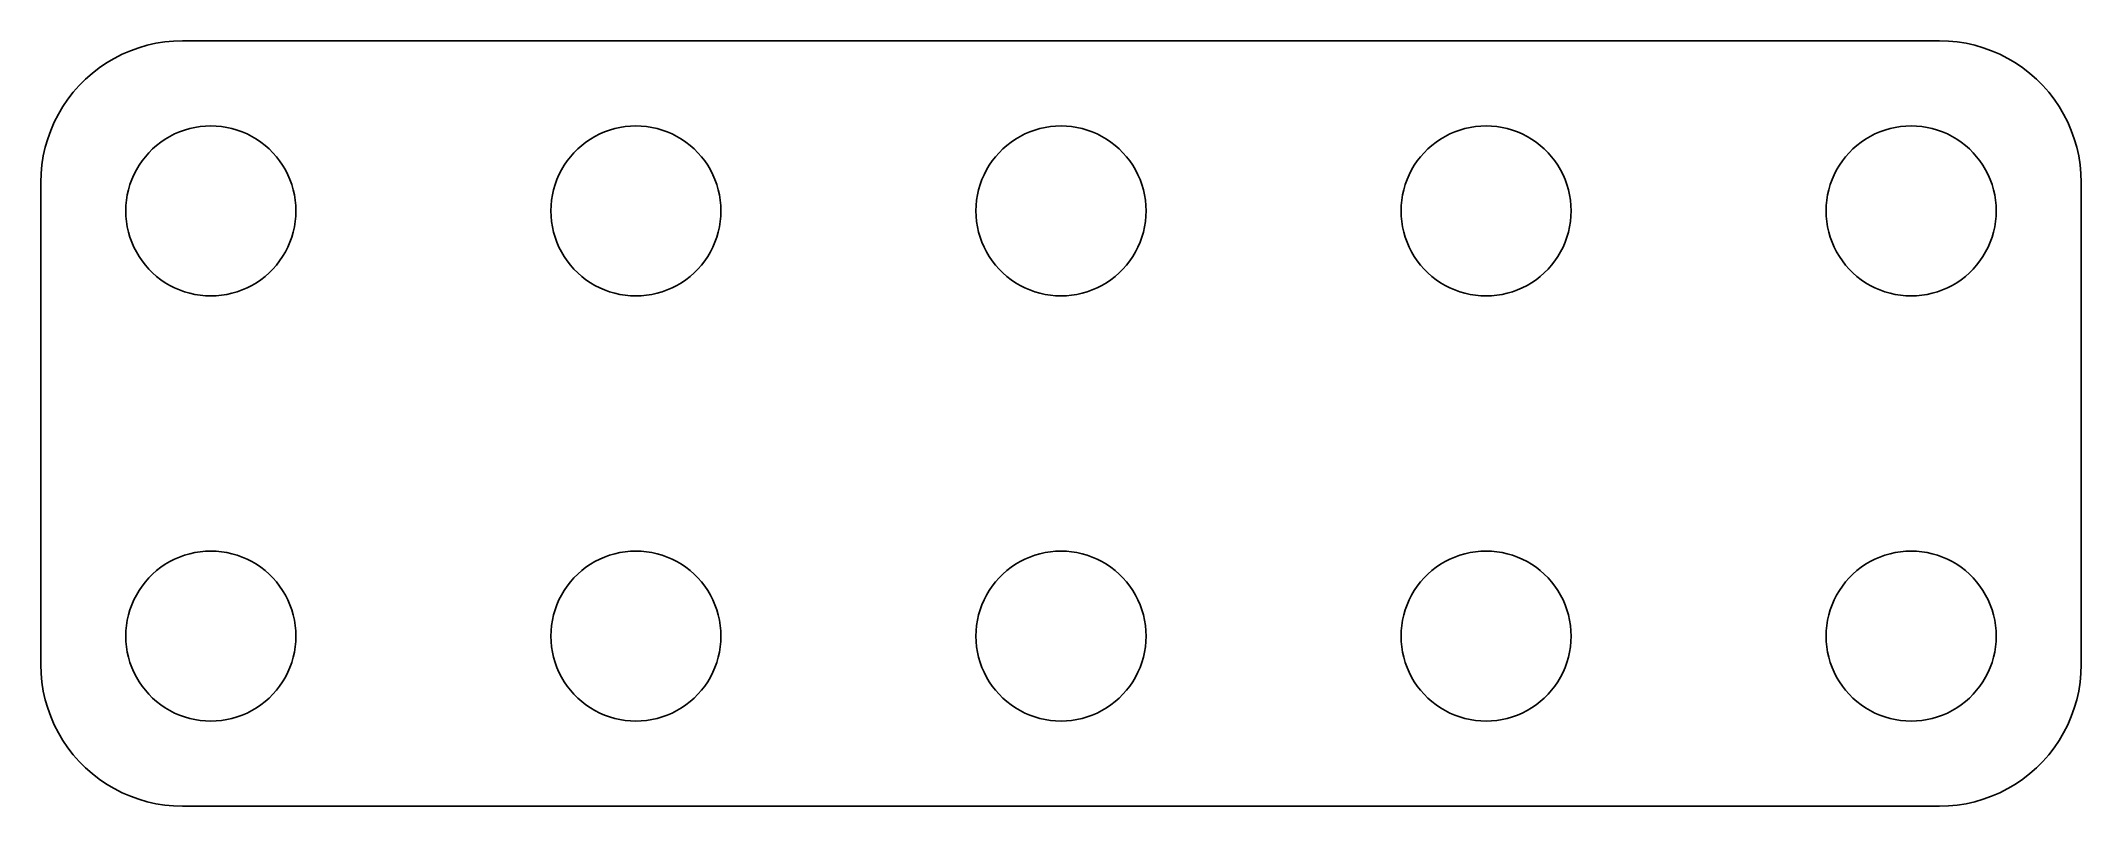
# Model space of a CAD drawing. Header units: metres. Extents: x -36 to 36, y -13.5 to 13.5.
import ezdxf

# ---------------------------------------------------------------- set-up
doc = ezdxf.new("R2010")
doc.units = ezdxf.units.M

msp = doc.modelspace()

# ---------------------------------------------------------------- linework, layer by layer
for p, q in [((-33.1289, 13.0241), (-33.4088, 12.8815)), ((-32.8406, 13.1489), (-33.1289, 13.0241)), ((-32.5451, 13.2553), (-32.8406, 13.1489)), ((-32.2435, 13.3429), (-32.5451, 13.2553)), ((-31.9369, 13.4114), (-32.2435, 13.3429)), ((-31.6267, 13.4606), (-31.9369, 13.4114)), ((-31.3139, 13.4901), (-31.6267, 13.4606)), ((-31, 13.5), (-31.3139, 13.4901)), ((31, 13.5), (-31, 13.5)), ((31.3139, 13.4901), (31, 13.5)), ((31.6267, 13.4606), (31.3139, 13.4901)), ((31.9369, 13.4114), (31.6267, 13.4606)), ((32.2435, 13.3429), (31.9369, 13.4114)), ((32.5451, 13.2553), (32.2435, 13.3429)), ((32.8406, 13.1489), (32.5451, 13.2553)), ((33.1289, 13.0241), (32.8406, 13.1489)), ((33.4088, 12.8815), (33.1289, 13.0241)), ((-34.1871, 12.3526), (-34.4227, 12.1448)), ((-33.9389, 12.5451), (-34.1871, 12.3526)), ((-33.6791, 12.7216), (-33.9389, 12.5451)), ((-33.4088, 12.8815), (-33.6791, 12.7216)), ((33.6791, 12.7216), (33.4088, 12.8815)), ((33.9389, 12.5451), (33.6791, 12.7216)), ((34.1871, 12.3526), (33.9389, 12.5451)), ((34.4227, 12.1448), (34.1871, 12.3526)), ((-34.8526, 11.6871), (-35.0451, 11.4389)), ((-34.6448, 11.9227), (-34.8526, 11.6871)), ((-34.4227, 12.1448), (-34.6448, 11.9227)), ((34.6448, 11.9227), (34.4227, 12.1448)), ((34.8526, 11.6871), (34.6448, 11.9227)), ((35.0451, 11.4389), (34.8526, 11.6871)), ((-35.3815, 10.9088), (-35.5241, 10.6289)), ((-35.2216, 11.1791), (-35.3815, 10.9088)), ((-35.0451, 11.4389), (-35.2216, 11.1791)), ((35.2216, 11.1791), (35.0451, 11.4389)), ((35.3815, 10.9088), (35.2216, 11.1791)), ((35.5241, 10.6289), (35.3815, 10.9088)), ((-35.6489, 10.3406), (-35.7553, 10.0451)), ((-35.5241, 10.6289), (-35.6489, 10.3406)), ((-31.6075, 10.033), (-31.4453, 10.1289)), ((-31.4453, 10.1289), (-31.2773, 10.2145)), ((-31.2773, 10.2145), (-31.1044, 10.2893)), ((-31.1044, 10.2893), (-30.927, 10.3532)), ((-30.927, 10.3532), (-30.7461, 10.4057)), ((-30.7461, 10.4057), (-30.5621, 10.4469)), ((-30.5621, 10.4469), (-30.376, 10.4763)), ((-30.376, 10.4763), (-30.1884, 10.4941)), ((-30.1884, 10.4941), (-30, 10.5)), ((-30, 10.5), (-29.8116, 10.4941)), ((-29.8116, 10.4941), (-29.624, 10.4763)), ((-29.624, 10.4763), (-29.4379, 10.4469)), ((-29.4379, 10.4469), (-29.2539, 10.4057)), ((-29.2539, 10.4057), (-29.0729, 10.3532)), ((-29.0729, 10.3532), (-28.8956, 10.2893)), ((-28.8956, 10.2893), (-28.7227, 10.2145)), ((-28.7227, 10.2145), (-28.5547, 10.1289)), ((-28.5547, 10.1289), (-28.3925, 10.033)), ((-16.6075, 10.033), (-16.4453, 10.1289)), ((-16.4453, 10.1289), (-16.2773, 10.2145)), ((-16.2773, 10.2145), (-16.1044, 10.2893)), ((-16.1044, 10.2893), (-15.927, 10.3532)), ((-15.927, 10.3532), (-15.7461, 10.4057)), ((-15.7461, 10.4057), (-15.5621, 10.4469)), ((-15.5621, 10.4469), (-15.376, 10.4763)), ((-15.376, 10.4763), (-15.1884, 10.4941)), ((-15.1884, 10.4941), (-15, 10.5)), ((-15, 10.5), (-14.8116, 10.4941)), ((-14.8116, 10.4941), (-14.624, 10.4763)), ((-14.624, 10.4763), (-14.4379, 10.4469)), ((-14.4379, 10.4469), (-14.2539, 10.4057)), ((-14.2539, 10.4057), (-14.0729, 10.3532)), ((-14.0729, 10.3532), (-13.8956, 10.2893)), ((-13.8956, 10.2893), (-13.7227, 10.2145)), ((-13.7227, 10.2145), (-13.5547, 10.1289)), ((-13.5547, 10.1289), (-13.3925, 10.033)), ((-1.60747, 10.033), (-1.44525, 10.1289)), ((-1.44525, 10.1289), (-1.27733, 10.2145)), ((-1.27733, 10.2145), (-1.10437, 10.2893)), ((-1.10437, 10.2893), (-0.92705, 10.3532)), ((-0.92705, 10.3532), (-0.74606, 10.4057)), ((-0.74606, 10.4057), (-0.56213, 10.4469)), ((-0.56213, 10.4469), (-0.37599, 10.4763)), ((-0.37599, 10.4763), (-0.18837, 10.4941)), ((-0.18837, 10.4941), (0, 10.5)), ((0, 10.5), (0.18837, 10.4941)), ((0.18837, 10.4941), (0.37599, 10.4763)), ((0.37599, 10.4763), (0.56213, 10.4469)), ((0.56213, 10.4469), (0.74606, 10.4057)), ((0.74606, 10.4057), (0.92705, 10.3532)), ((0.92705, 10.3532), (1.10437, 10.2893)), ((1.10437, 10.2893), (1.27733, 10.2145)), ((1.27733, 10.2145), (1.44525, 10.1289)), ((1.44525, 10.1289), (1.60747, 10.033)), ((13.3925, 10.033), (13.5547, 10.1289)), ((13.5547, 10.1289), (13.7227, 10.2145)), ((13.7227, 10.2145), (13.8956, 10.2893)), ((13.8956, 10.2893), (14.0729, 10.3532)), ((14.0729, 10.3532), (14.2539, 10.4057)), ((14.2539, 10.4057), (14.4379, 10.4469)), ((14.4379, 10.4469), (14.624, 10.4763)), ((14.624, 10.4763), (14.8116, 10.4941)), ((14.8116, 10.4941), (15, 10.5)), ((15, 10.5), (15.1884, 10.4941)), ((15.1884, 10.4941), (15.376, 10.4763)), ((15.376, 10.4763), (15.5621, 10.4469)), ((15.5621, 10.4469), (15.7461, 10.4057)), ((15.7461, 10.4057), (15.927, 10.3532)), ((15.927, 10.3532), (16.1044, 10.2893)), ((16.1044, 10.2893), (16.2773, 10.2145)), ((16.2773, 10.2145), (16.4453, 10.1289)), ((16.4453, 10.1289), (16.6075, 10.033)), ((28.3925, 10.033), (28.5547, 10.1289)), ((28.5547, 10.1289), (28.7227, 10.2145)), ((28.7227, 10.2145), (28.8956, 10.2893)), ((28.8956, 10.2893), (29.0729, 10.3532)), ((29.0729, 10.3532), (29.2539, 10.4057)), ((29.2539, 10.4057), (29.4379, 10.4469)), ((29.4379, 10.4469), (29.624, 10.4763)), ((29.624, 10.4763), (29.8116, 10.4941)), ((29.8116, 10.4941), (30, 10.5)), ((30, 10.5), (30.1884, 10.4941)), ((30.1884, 10.4941), (30.376, 10.4763)), ((30.376, 10.4763), (30.5621, 10.4469)), ((30.5621, 10.4469), (30.7461, 10.4057)), ((30.7461, 10.4057), (30.927, 10.3532)), ((30.927, 10.3532), (31.1044, 10.2893)), ((31.1044, 10.2893), (31.2773, 10.2145)), ((31.2773, 10.2145), (31.4453, 10.1289)), ((31.4453, 10.1289), (31.6075, 10.033)), ((35.6489, 10.3406), (35.5241, 10.6289)), ((35.7553, 10.0451), (35.6489, 10.3406)), ((-35.9114, 9.4369), (-35.9606, 9.12666)), ((-35.8429, 9.74345), (-35.9114, 9.4369)), ((-35.7553, 10.0451), (-35.8429, 9.74345)), ((-32.427, 9.26335), (-32.3115, 9.41226)), ((-32.3115, 9.41226), (-32.1869, 9.55363)), ((-32.1869, 9.55363), (-32.0536, 9.6869)), ((-32.0536, 9.6869), (-31.9123, 9.81154)), ((-31.9123, 9.81154), (-31.7634, 9.92705)), ((-31.7634, 9.92705), (-31.6075, 10.033)), ((-28.3925, 10.033), (-28.2366, 9.92705)), ((-28.2366, 9.92705), (-28.0877, 9.81154)), ((-28.0877, 9.81154), (-27.9464, 9.6869)), ((-27.9464, 9.6869), (-27.8131, 9.55363)), ((-27.8131, 9.55363), (-27.6884, 9.41226)), ((-27.6884, 9.41226), (-27.5729, 9.26335)), ((-17.427, 9.26335), (-17.3115, 9.41226)), ((-17.3115, 9.41226), (-17.1869, 9.55363)), ((-17.1869, 9.55363), (-17.0536, 9.6869)), ((-17.0536, 9.6869), (-16.9123, 9.81154)), ((-16.9123, 9.81154), (-16.7634, 9.92705)), ((-16.7634, 9.92705), (-16.6075, 10.033)), ((-13.3925, 10.033), (-13.2366, 9.92705)), ((-13.2366, 9.92705), (-13.0877, 9.81154)), ((-13.0877, 9.81154), (-12.9464, 9.6869)), ((-12.9464, 9.6869), (-12.8131, 9.55363)), ((-12.8131, 9.55363), (-12.6884, 9.41226)), ((-12.6884, 9.41226), (-12.5729, 9.26335)), ((-2.42705, 9.26335), (-2.31154, 9.41226)), ((-2.31154, 9.41226), (-2.1869, 9.55363)), ((-2.1869, 9.55363), (-2.05363, 9.6869)), ((-2.05363, 9.6869), (-1.91226, 9.81154)), ((-1.91226, 9.81154), (-1.76335, 9.92705)), ((-1.76335, 9.92705), (-1.60747, 10.033)), ((1.60747, 10.033), (1.76335, 9.92705)), ((1.76335, 9.92705), (1.91226, 9.81154)), ((1.91226, 9.81154), (2.05363, 9.6869)), ((2.05363, 9.6869), (2.1869, 9.55363)), ((2.1869, 9.55363), (2.31154, 9.41226)), ((2.31154, 9.41226), (2.42705, 9.26335)), ((12.5729, 9.26335), (12.6884, 9.41226)), ((12.6884, 9.41226), (12.8131, 9.55363)), ((12.8131, 9.55363), (12.9464, 9.6869)), ((12.9464, 9.6869), (13.0877, 9.81154)), ((13.0877, 9.81154), (13.2366, 9.92705)), ((13.2366, 9.92705), (13.3925, 10.033)), ((16.6075, 10.033), (16.7634, 9.92705)), ((16.7634, 9.92705), (16.9123, 9.81154)), ((16.9123, 9.81154), (17.0536, 9.6869)), ((17.0536, 9.6869), (17.1869, 9.55363)), ((17.1869, 9.55363), (17.3115, 9.41226)), ((17.3115, 9.41226), (17.427, 9.26335)), ((27.5729, 9.26335), (27.6884, 9.41226)), ((27.6884, 9.41226), (27.8131, 9.55363)), ((27.8131, 9.55363), (27.9464, 9.6869)), ((27.9464, 9.6869), (28.0877, 9.81154)), ((28.0877, 9.81154), (28.2366, 9.92705)), ((28.2366, 9.92705), (28.3925, 10.033)), ((31.6075, 10.033), (31.7634, 9.92705)), ((31.7634, 9.92705), (31.9123, 9.81154)), ((31.9123, 9.81154), (32.0536, 9.6869)), ((32.0536, 9.6869), (32.1869, 9.55363)), ((32.1869, 9.55363), (32.3115, 9.41226)), ((32.3115, 9.41226), (32.427, 9.26335)), ((35.8429, 9.74345), (35.7553, 10.0451)), ((35.9114, 9.4369), (35.8429, 9.74345)), ((35.9606, 9.12666), (35.9114, 9.4369)), ((-35.9901, 8.81395), (-36, 8.5)), ((-35.9606, 9.12666), (-35.9901, 8.81395)), ((-32.7893, 8.60437), (-32.7145, 8.77733)), ((-32.7145, 8.77733), (-32.6289, 8.94525)), ((-32.6289, 8.94525), (-32.533, 9.10747)), ((-32.533, 9.10747), (-32.427, 9.26335)), ((-27.5729, 9.26335), (-27.467, 9.10747)), ((-27.467, 9.10747), (-27.3711, 8.94525)), ((-27.3711, 8.94525), (-27.2855, 8.77733)), ((-27.2855, 8.77733), (-27.2107, 8.60437)), ((-17.7893, 8.60437), (-17.7145, 8.77733)), ((-17.7145, 8.77733), (-17.6289, 8.94525)), ((-17.6289, 8.94525), (-17.533, 9.10747)), ((-17.533, 9.10747), (-17.427, 9.26335)), ((-12.5729, 9.26335), (-12.467, 9.10747)), ((-12.467, 9.10747), (-12.3711, 8.94525)), ((-12.3711, 8.94525), (-12.2855, 8.77733)), ((-12.2855, 8.77733), (-12.2107, 8.60437)), ((-2.78932, 8.60437), (-2.71448, 8.77733)), ((-2.71448, 8.77733), (-2.62891, 8.94525)), ((-2.62891, 8.94525), (-2.53297, 9.10747)), ((-2.53297, 9.10747), (-2.42705, 9.26335)), ((2.42705, 9.26335), (2.53297, 9.10747)), ((2.53297, 9.10747), (2.62891, 8.94525)), ((2.62891, 8.94525), (2.71448, 8.77733)), ((2.71448, 8.77733), (2.78932, 8.60437)), ((12.2107, 8.60437), (12.2855, 8.77733)), ((12.2855, 8.77733), (12.3711, 8.94525)), ((12.3711, 8.94525), (12.467, 9.10747)), ((12.467, 9.10747), (12.5729, 9.26335)), ((17.427, 9.26335), (17.533, 9.10747)), ((17.533, 9.10747), (17.6289, 8.94525)), ((17.6289, 8.94525), (17.7145, 8.77733)), ((17.7145, 8.77733), (17.7893, 8.60437)), ((27.2107, 8.60437), (27.2855, 8.77733)), ((27.2855, 8.77733), (27.3711, 8.94525)), ((27.3711, 8.94525), (27.467, 9.10747)), ((27.467, 9.10747), (27.5729, 9.26335)), ((32.427, 9.26335), (32.533, 9.10747)), ((32.533, 9.10747), (32.6289, 8.94525)), ((32.6289, 8.94525), (32.7145, 8.77733)), ((32.7145, 8.77733), (32.7893, 8.60437)), ((35.9901, 8.81395), (35.9606, 9.12666)), ((36, 8.5), (35.9901, 8.81395)), ((-36, 8.5), (-36, -8.5)), ((-32.9763, 7.87599), (-32.9469, 8.06213)), ((-32.9469, 8.06213), (-32.9057, 8.24606)), ((-32.9057, 8.24606), (-32.8532, 8.42705)), ((-32.8532, 8.42705), (-32.7893, 8.60437)), ((-27.2107, 8.60437), (-27.1468, 8.42705)), ((-27.1468, 8.42705), (-27.0942, 8.24606)), ((-27.0942, 8.24606), (-27.0531, 8.06213)), ((-27.0531, 8.06213), (-27.0237, 7.87599)), ((-17.9763, 7.87599), (-17.9469, 8.06213)), ((-17.9469, 8.06213), (-17.9057, 8.24606)), ((-17.9057, 8.24606), (-17.8532, 8.42705)), ((-17.8532, 8.42705), (-17.7893, 8.60437)), ((-12.2107, 8.60437), (-12.1468, 8.42705)), ((-12.1468, 8.42705), (-12.0942, 8.24606)), ((-12.0942, 8.24606), (-12.0531, 8.06213)), ((-12.0531, 8.06213), (-12.0237, 7.87599)), ((-2.97633, 7.87599), (-2.94685, 8.06213)), ((-2.94685, 8.06213), (-2.90575, 8.24606)), ((-2.90575, 8.24606), (-2.85316, 8.42705)), ((-2.85316, 8.42705), (-2.78932, 8.60437)), ((2.78932, 8.60437), (2.85316, 8.42705)), ((2.85316, 8.42705), (2.90575, 8.24606)), ((2.90575, 8.24606), (2.94685, 8.06213)), ((2.94685, 8.06213), (2.97633, 7.87599)), ((12.0237, 7.87599), (12.0531, 8.06213)), ((12.0531, 8.06213), (12.0942, 8.24606)), ((12.0942, 8.24606), (12.1468, 8.42705)), ((12.1468, 8.42705), (12.2107, 8.60437)), ((17.7893, 8.60437), (17.8532, 8.42705)), ((17.8532, 8.42705), (17.9057, 8.24606)), ((17.9057, 8.24606), (17.9469, 8.06213)), ((17.9469, 8.06213), (17.9763, 7.87599)), ((27.0237, 7.87599), (27.0531, 8.06213)), ((27.0531, 8.06213), (27.0942, 8.24606)), ((27.0942, 8.24606), (27.1468, 8.42705)), ((27.1468, 8.42705), (27.2107, 8.60437)), ((32.7893, 8.60437), (32.8532, 8.42705)), ((32.8532, 8.42705), (32.9057, 8.24606)), ((32.9057, 8.24606), (32.9469, 8.06213)), ((32.9469, 8.06213), (32.9763, 7.87599)), ((36, -8.5), (36, 8.5)), ((-33, 7.5), (-32.9941, 7.68837)), ((-32.9941, 7.31161), (-33, 7.5)), ((-32.9941, 7.68837), (-32.9763, 7.87599)), ((-32.9763, 7.12399), (-32.9941, 7.31161)), ((-27.0237, 7.87599), (-27.0059, 7.68837)), ((-27.0059, 7.31161), (-27.0237, 7.12399)), ((-27.0059, 7.68837), (-27, 7.5)), ((-27, 7.5), (-27.0059, 7.31161)), ((-18, 7.5), (-17.9941, 7.68837)), ((-17.9941, 7.31161), (-18, 7.5)), ((-17.9941, 7.68837), (-17.9763, 7.87599)), ((-17.9763, 7.12399), (-17.9941, 7.31161)), ((-12.0237, 7.87599), (-12.0059, 7.68837)), ((-12.0059, 7.31161), (-12.0237, 7.12399)), ((-12.0059, 7.68837), (-12, 7.5)), ((-12, 7.5), (-12.0059, 7.31161)), ((-3, 7.5), (-2.99408, 7.68837)), ((-2.99408, 7.31161), (-3, 7.5)), ((-2.99408, 7.68837), (-2.97633, 7.87599)), ((-2.97633, 7.12399), (-2.99408, 7.31161)), ((2.97633, 7.87599), (2.99408, 7.68837)), ((2.99408, 7.31161), (2.97633, 7.12399)), ((2.99408, 7.68837), (3, 7.5)), ((3, 7.5), (2.99408, 7.31161)), ((12, 7.5), (12.0059, 7.68837)), ((12.0059, 7.31161), (12, 7.5)), ((12.0059, 7.68837), (12.0237, 7.87599)), ((12.0237, 7.12399), (12.0059, 7.31161)), ((17.9763, 7.87599), (17.9941, 7.68837)), ((17.9941, 7.31161), (17.9763, 7.12399)), ((17.9941, 7.68837), (18, 7.5)), ((18, 7.5), (17.9941, 7.31161)), ((27, 7.5), (27.0059, 7.68837)), ((27.0059, 7.31161), (27, 7.5)), ((27.0059, 7.68837), (27.0237, 7.87599)), ((27.0237, 7.12399), (27.0059, 7.31161)), ((32.9763, 7.87599), (32.9941, 7.68837)), ((32.9941, 7.31161), (32.9763, 7.12399)), ((32.9941, 7.68837), (33, 7.5)), ((33, 7.5), (32.9941, 7.31161)), ((-32.9469, 6.93785), (-32.9763, 7.12399)), ((-32.9057, 6.75392), (-32.9469, 6.93785)), ((-32.8532, 6.57294), (-32.9057, 6.75392)), ((-32.7893, 6.39561), (-32.8532, 6.57294)), ((-27.1468, 6.57294), (-27.2107, 6.39561)), ((-27.0942, 6.75392), (-27.1468, 6.57294)), ((-27.0531, 6.93785), (-27.0942, 6.75392)), ((-27.0237, 7.12399), (-27.0531, 6.93785)), ((-17.9469, 6.93785), (-17.9763, 7.12399)), ((-17.9057, 6.75392), (-17.9469, 6.93785)), ((-17.8532, 6.57294), (-17.9057, 6.75392)), ((-17.7893, 6.39561), (-17.8532, 6.57294)), ((-12.1468, 6.57294), (-12.2107, 6.39561)), ((-12.0942, 6.75392), (-12.1468, 6.57294)), ((-12.0531, 6.93785), (-12.0942, 6.75392)), ((-12.0237, 7.12399), (-12.0531, 6.93785)), ((-2.94685, 6.93785), (-2.97633, 7.12399)), ((-2.90575, 6.75392), (-2.94685, 6.93785)), ((-2.85316, 6.57294), (-2.90575, 6.75392)), ((-2.78932, 6.39561), (-2.85316, 6.57294)), ((2.85316, 6.57294), (2.78932, 6.39561)), ((2.90575, 6.75392), (2.85316, 6.57294)), ((2.94685, 6.93785), (2.90575, 6.75392)), ((2.97633, 7.12399), (2.94685, 6.93785)), ((12.0531, 6.93785), (12.0237, 7.12399)), ((12.0942, 6.75392), (12.0531, 6.93785)), ((12.1468, 6.57294), (12.0942, 6.75392)), ((12.2107, 6.39561), (12.1468, 6.57294)), ((17.8532, 6.57294), (17.7893, 6.39561)), ((17.9057, 6.75392), (17.8532, 6.57294)), ((17.9469, 6.93785), (17.9057, 6.75392)), ((17.9763, 7.12399), (17.9469, 6.93785)), ((27.0531, 6.93785), (27.0237, 7.12399)), ((27.0942, 6.75392), (27.0531, 6.93785)), ((27.1468, 6.57294), (27.0942, 6.75392)), ((27.2107, 6.39561), (27.1468, 6.57294)), ((32.8532, 6.57294), (32.7893, 6.39561)), ((32.9057, 6.75392), (32.8532, 6.57294)), ((32.9469, 6.93785), (32.9057, 6.75392)), ((32.9763, 7.12399), (32.9469, 6.93785)), ((-32.7145, 6.22266), (-32.7893, 6.39561)), ((-32.6289, 6.05473), (-32.7145, 6.22266)), ((-32.533, 5.89252), (-32.6289, 6.05473)), ((-32.427, 5.73663), (-32.533, 5.89252)), ((-27.467, 5.89252), (-27.5729, 5.73663)), ((-27.3711, 6.05473), (-27.467, 5.89252)), ((-27.2855, 6.22266), (-27.3711, 6.05473)), ((-27.2107, 6.39561), (-27.2855, 6.22266)), ((-17.7145, 6.22266), (-17.7893, 6.39561)), ((-17.6289, 6.05473), (-17.7145, 6.22266)), ((-17.533, 5.89252), (-17.6289, 6.05473)), ((-17.427, 5.73663), (-17.533, 5.89252)), ((-12.467, 5.89252), (-12.5729, 5.73663)), ((-12.3711, 6.05473), (-12.467, 5.89252)), ((-12.2855, 6.22266), (-12.3711, 6.05473)), ((-12.2107, 6.39561), (-12.2855, 6.22266)), ((-2.71448, 6.22266), (-2.78932, 6.39561)), ((-2.62891, 6.05473), (-2.71448, 6.22266)), ((-2.53297, 5.89252), (-2.62891, 6.05473)), ((-2.42705, 5.73663), (-2.53297, 5.89252)), ((2.53297, 5.89252), (2.42705, 5.73663)), ((2.62891, 6.05473), (2.53297, 5.89252)), ((2.71448, 6.22266), (2.62891, 6.05473)), ((2.78932, 6.39561), (2.71448, 6.22266)), ((12.2855, 6.22266), (12.2107, 6.39561)), ((12.3711, 6.05473), (12.2855, 6.22266)), ((12.467, 5.89252), (12.3711, 6.05473)), ((12.5729, 5.73663), (12.467, 5.89252)), ((17.533, 5.89252), (17.427, 5.73663)), ((17.6289, 6.05473), (17.533, 5.89252)), ((17.7145, 6.22266), (17.6289, 6.05473)), ((17.7893, 6.39561), (17.7145, 6.22266)), ((27.2855, 6.22266), (27.2107, 6.39561)), ((27.3711, 6.05473), (27.2855, 6.22266)), ((27.467, 5.89252), (27.3711, 6.05473)), ((27.5729, 5.73663), (27.467, 5.89252)), ((32.533, 5.89252), (32.427, 5.73663)), ((32.6289, 6.05473), (32.533, 5.89252)), ((32.7145, 6.22266), (32.6289, 6.05473)), ((32.7893, 6.39561), (32.7145, 6.22266)), ((-32.3115, 5.58772), (-32.427, 5.73663)), ((-32.1869, 5.44635), (-32.3115, 5.58772)), ((-32.0536, 5.31308), (-32.1869, 5.44635)), ((-31.9123, 5.18845), (-32.0536, 5.31308)), ((-31.7634, 5.07294), (-31.9123, 5.18845)), ((-31.6075, 4.96701), (-31.7634, 5.07294)), ((-28.2366, 5.07294), (-28.3925, 4.96701)), ((-28.0877, 5.18845), (-28.2366, 5.07294)), ((-27.9464, 5.31308), (-28.0877, 5.18845)), ((-27.8131, 5.44635), (-27.9464, 5.31308)), ((-27.6884, 5.58772), (-27.8131, 5.44635)), ((-27.5729, 5.73663), (-27.6884, 5.58772)), ((-17.3115, 5.58772), (-17.427, 5.73663)), ((-17.1869, 5.44635), (-17.3115, 5.58772)), ((-17.0536, 5.31308), (-17.1869, 5.44635)), ((-16.9123, 5.18845), (-17.0536, 5.31308)), ((-16.7634, 5.07294), (-16.9123, 5.18845)), ((-16.6075, 4.96701), (-16.7634, 5.07294)), ((-13.2366, 5.07294), (-13.3925, 4.96701)), ((-13.0877, 5.18845), (-13.2366, 5.07294)), ((-12.9464, 5.31308), (-13.0877, 5.18845)), ((-12.8131, 5.44635), (-12.9464, 5.31308)), ((-12.6884, 5.58772), (-12.8131, 5.44635)), ((-12.5729, 5.73663), (-12.6884, 5.58772)), ((-2.31154, 5.58772), (-2.42705, 5.73663)), ((-2.1869, 5.44635), (-2.31154, 5.58772)), ((-2.05363, 5.31308), (-2.1869, 5.44635)), ((-1.91226, 5.18845), (-2.05363, 5.31308)), ((-1.76335, 5.07294), (-1.91226, 5.18845)), ((-1.60747, 4.96701), (-1.76335, 5.07294)), ((1.76335, 5.07294), (1.60747, 4.96701)), ((1.91226, 5.18845), (1.76335, 5.07294)), ((2.05363, 5.31308), (1.91226, 5.18845)), ((2.1869, 5.44635), (2.05363, 5.31308)), ((2.31154, 5.58772), (2.1869, 5.44635)), ((2.42705, 5.73663), (2.31154, 5.58772)), ((12.6884, 5.58772), (12.5729, 5.73663)), ((12.8131, 5.44635), (12.6884, 5.58772)), ((12.9464, 5.31308), (12.8131, 5.44635)), ((13.0877, 5.18845), (12.9464, 5.31308)), ((13.2366, 5.07294), (13.0877, 5.18845)), ((13.3925, 4.96701), (13.2366, 5.07294)), ((16.7634, 5.07294), (16.6075, 4.96701)), ((16.9123, 5.18845), (16.7634, 5.07294)), ((17.0536, 5.31308), (16.9123, 5.18845)), ((17.1869, 5.44635), (17.0536, 5.31308)), ((17.3115, 5.58772), (17.1869, 5.44635)), ((17.427, 5.73663), (17.3115, 5.58772)), ((27.6884, 5.58772), (27.5729, 5.73663)), ((27.8131, 5.44635), (27.6884, 5.58772)), ((27.9464, 5.31308), (27.8131, 5.44635)), ((28.0877, 5.18845), (27.9464, 5.31308)), ((28.2366, 5.07294), (28.0877, 5.18845)), ((28.3925, 4.96701), (28.2366, 5.07294)), ((31.7634, 5.07294), (31.6075, 4.96701)), ((31.9123, 5.18845), (31.7634, 5.07294)), ((32.0536, 5.31308), (31.9123, 5.18845)), ((32.1869, 5.44635), (32.0536, 5.31308)), ((32.3115, 5.58772), (32.1869, 5.44635)), ((32.427, 5.73663), (32.3115, 5.58772)), ((-31.4453, 4.87108), (-31.6075, 4.96701)), ((-31.2773, 4.78551), (-31.4453, 4.87108)), ((-31.1044, 4.71066), (-31.2773, 4.78551)), ((-30.927, 4.64682), (-31.1044, 4.71066)), ((-30.7461, 4.59424), (-30.927, 4.64682)), ((-30.5621, 4.55313), (-30.7461, 4.59424)), ((-30.376, 4.52365), (-30.5621, 4.55313)), ((-30.1884, 4.50591), (-30.376, 4.52365)), ((-30, 4.5), (-30.1884, 4.50591)), ((-29.8116, 4.50591), (-30, 4.5)), ((-29.624, 4.52365), (-29.8116, 4.50591)), ((-29.4379, 4.55313), (-29.624, 4.52365)), ((-29.2539, 4.59424), (-29.4379, 4.55313)), ((-29.0729, 4.64682), (-29.2539, 4.59424)), ((-28.8956, 4.71066), (-29.0729, 4.64682)), ((-28.7227, 4.78551), (-28.8956, 4.71066)), ((-28.5547, 4.87108), (-28.7227, 4.78551)), ((-28.3925, 4.96701), (-28.5547, 4.87108)), ((-16.4453, 4.87108), (-16.6075, 4.96701)), ((-16.2773, 4.78551), (-16.4453, 4.87108)), ((-16.1044, 4.71066), (-16.2773, 4.78551)), ((-15.927, 4.64682), (-16.1044, 4.71066)), ((-15.7461, 4.59424), (-15.927, 4.64682)), ((-15.5621, 4.55313), (-15.7461, 4.59424)), ((-15.376, 4.52365), (-15.5621, 4.55313)), ((-15.1884, 4.50591), (-15.376, 4.52365)), ((-15, 4.5), (-15.1884, 4.50591)), ((-14.8116, 4.50591), (-15, 4.5)), ((-14.624, 4.52365), (-14.8116, 4.50591)), ((-14.4379, 4.55313), (-14.624, 4.52365)), ((-14.2539, 4.59424), (-14.4379, 4.55313)), ((-14.0729, 4.64682), (-14.2539, 4.59424)), ((-13.8956, 4.71066), (-14.0729, 4.64682)), ((-13.7227, 4.78551), (-13.8956, 4.71066)), ((-13.5547, 4.87108), (-13.7227, 4.78551)), ((-13.3925, 4.96701), (-13.5547, 4.87108)), ((-1.44525, 4.87108), (-1.60747, 4.96701)), ((-1.27733, 4.78551), (-1.44525, 4.87108)), ((-1.10437, 4.71066), (-1.27733, 4.78551)), ((-0.92705, 4.64682), (-1.10437, 4.71066)), ((-0.74606, 4.59424), (-0.92705, 4.64682)), ((-0.56213, 4.55313), (-0.74606, 4.59424)), ((-0.37599, 4.52365), (-0.56213, 4.55313)), ((-0.18837, 4.50591), (-0.37599, 4.52365)), ((0, 4.5), (-0.18837, 4.50591)), ((0.18837, 4.50591), (0, 4.5)), ((0.37599, 4.52365), (0.18837, 4.50591)), ((0.56213, 4.55313), (0.37599, 4.52365)), ((0.74606, 4.59424), (0.56213, 4.55313)), ((0.92705, 4.64682), (0.74606, 4.59424)), ((1.10437, 4.71066), (0.92705, 4.64682)), ((1.27733, 4.78551), (1.10437, 4.71066)), ((1.44525, 4.87108), (1.27733, 4.78551)), ((1.60747, 4.96701), (1.44525, 4.87108)), ((13.5547, 4.87108), (13.3925, 4.96701)), ((13.7227, 4.78551), (13.5547, 4.87108)), ((13.8956, 4.71066), (13.7227, 4.78551)), ((14.0729, 4.64682), (13.8956, 4.71066)), ((14.2539, 4.59424), (14.0729, 4.64682)), ((14.4379, 4.55313), (14.2539, 4.59424)), ((14.624, 4.52365), (14.4379, 4.55313)), ((14.8116, 4.50591), (14.624, 4.52365)), ((15, 4.5), (14.8116, 4.50591)), ((15.1884, 4.50591), (15, 4.5)), ((15.376, 4.52365), (15.1884, 4.50591)), ((15.5621, 4.55313), (15.376, 4.52365)), ((15.7461, 4.59424), (15.5621, 4.55313)), ((15.927, 4.64682), (15.7461, 4.59424)), ((16.1044, 4.71066), (15.927, 4.64682)), ((16.2773, 4.78551), (16.1044, 4.71066)), ((16.4453, 4.87108), (16.2773, 4.78551)), ((16.6075, 4.96701), (16.4453, 4.87108)), ((28.5547, 4.87108), (28.3925, 4.96701)), ((28.7227, 4.78551), (28.5547, 4.87108)), ((28.8956, 4.71066), (28.7227, 4.78551)), ((29.0729, 4.64682), (28.8956, 4.71066)), ((29.2539, 4.59424), (29.0729, 4.64682)), ((29.4379, 4.55313), (29.2539, 4.59424)), ((29.624, 4.52365), (29.4379, 4.55313)), ((29.8116, 4.50591), (29.624, 4.52365)), ((30, 4.5), (29.8116, 4.50591)), ((30.1884, 4.50591), (30, 4.5)), ((30.376, 4.52365), (30.1884, 4.50591)), ((30.5621, 4.55313), (30.376, 4.52365)), ((30.7461, 4.59424), (30.5621, 4.55313)), ((30.927, 4.64682), (30.7461, 4.59424)), ((31.1044, 4.71066), (30.927, 4.64682)), ((31.2773, 4.78551), (31.1044, 4.71066)), ((31.4453, 4.87108), (31.2773, 4.78551)), ((31.6075, 4.96701), (31.4453, 4.87108)), ((-31.7634, -5.07294), (-31.6075, -4.96701)), ((-31.6075, -4.96701), (-31.4453, -4.87108)), ((-31.4453, -4.87108), (-31.2773, -4.78551)), ((-31.2773, -4.78551), (-31.1044, -4.71066)), ((-31.1044, -4.71066), (-30.927, -4.64682)), ((-30.927, -4.64682), (-30.7461, -4.59424)), ((-30.7461, -4.59424), (-30.5621, -4.55313)), ((-30.5621, -4.55313), (-30.376, -4.52365)), ((-30.376, -4.52365), (-30.1884, -4.50591)), ((-30.1884, -4.50591), (-30, -4.5)), ((-30, -4.5), (-29.8116, -4.50591)), ((-29.8116, -4.50591), (-29.624, -4.52365)), ((-29.624, -4.52365), (-29.4379, -4.55313)), ((-29.4379, -4.55313), (-29.2539, -4.59424)), ((-29.2539, -4.59424), (-29.0729, -4.64682)), ((-29.0729, -4.64682), (-28.8956, -4.71066)), ((-28.8956, -4.71066), (-28.7227, -4.78551)), ((-28.7227, -4.78551), (-28.5547, -4.87108)), ((-28.5547, -4.87108), (-28.3925, -4.96701)), ((-28.3925, -4.96701), (-28.2366, -5.07294)), ((-16.7634, -5.07294), (-16.6075, -4.96701)), ((-16.6075, -4.96701), (-16.4453, -4.87108)), ((-16.4453, -4.87108), (-16.2773, -4.78551)), ((-16.2773, -4.78551), (-16.1044, -4.71066)), ((-16.1044, -4.71066), (-15.927, -4.64682)), ((-15.927, -4.64682), (-15.7461, -4.59424)), ((-15.7461, -4.59424), (-15.5621, -4.55313)), ((-15.5621, -4.55313), (-15.376, -4.52365)), ((-15.376, -4.52365), (-15.1884, -4.50591)), ((-15.1884, -4.50591), (-15, -4.5)), ((-15, -4.5), (-14.8116, -4.50591)), ((-14.8116, -4.50591), (-14.624, -4.52365)), ((-14.624, -4.52365), (-14.4379, -4.55313)), ((-14.4379, -4.55313), (-14.2539, -4.59424)), ((-14.2539, -4.59424), (-14.0729, -4.64682)), ((-14.0729, -4.64682), (-13.8956, -4.71066)), ((-13.8956, -4.71066), (-13.7227, -4.78551)), ((-13.7227, -4.78551), (-13.5547, -4.87108)), ((-13.5547, -4.87108), (-13.3925, -4.96701)), ((-13.3925, -4.96701), (-13.2366, -5.07294)), ((-1.76335, -5.07294), (-1.60747, -4.96701)), ((-1.60747, -4.96701), (-1.44525, -4.87108)), ((-1.44525, -4.87108), (-1.27733, -4.78551)), ((-1.27733, -4.78551), (-1.10437, -4.71066)), ((-1.10437, -4.71066), (-0.92705, -4.64682)), ((-0.92705, -4.64682), (-0.74606, -4.59424)), ((-0.74606, -4.59424), (-0.56213, -4.55313)), ((-0.56213, -4.55313), (-0.37599, -4.52365)), ((-0.37599, -4.52365), (-0.18837, -4.50591)), ((-0.18837, -4.50591), (0, -4.5)), ((0, -4.5), (0.18837, -4.50591)), ((0.18837, -4.50591), (0.37599, -4.52365)), ((0.37599, -4.52365), (0.56213, -4.55313)), ((0.56213, -4.55313), (0.74606, -4.59424)), ((0.74606, -4.59424), (0.92705, -4.64682)), ((0.92705, -4.64682), (1.10437, -4.71066)), ((1.10437, -4.71066), (1.27733, -4.78551)), ((1.27733, -4.78551), (1.44525, -4.87108)), ((1.44525, -4.87108), (1.60747, -4.96701)), ((1.60747, -4.96701), (1.76335, -5.07294)), ((13.2366, -5.07294), (13.3925, -4.96701)), ((13.3925, -4.96701), (13.5547, -4.87108)), ((13.5547, -4.87108), (13.7227, -4.78551)), ((13.7227, -4.78551), (13.8956, -4.71066)), ((13.8956, -4.71066), (14.0729, -4.64682)), ((14.0729, -4.64682), (14.2539, -4.59424)), ((14.2539, -4.59424), (14.4379, -4.55313)), ((14.4379, -4.55313), (14.624, -4.52365)), ((14.624, -4.52365), (14.8116, -4.50591)), ((14.8116, -4.50591), (15, -4.5)), ((15, -4.5), (15.1884, -4.50591)), ((15.1884, -4.50591), (15.376, -4.52365)), ((15.376, -4.52365), (15.5621, -4.55313)), ((15.5621, -4.55313), (15.7461, -4.59424)), ((15.7461, -4.59424), (15.927, -4.64682)), ((15.927, -4.64682), (16.1044, -4.71066)), ((16.1044, -4.71066), (16.2773, -4.78551)), ((16.2773, -4.78551), (16.4453, -4.87108)), ((16.4453, -4.87108), (16.6075, -4.96701)), ((16.6075, -4.96701), (16.7634, -5.07294)), ((28.2366, -5.07294), (28.3925, -4.96701)), ((28.3925, -4.96701), (28.5547, -4.87108)), ((28.5547, -4.87108), (28.7227, -4.78551)), ((28.7227, -4.78551), (28.8956, -4.71066)), ((28.8956, -4.71066), (29.0729, -4.64682)), ((29.0729, -4.64682), (29.2539, -4.59424)), ((29.2539, -4.59424), (29.4379, -4.55313)), ((29.4379, -4.55313), (29.624, -4.52365)), ((29.624, -4.52365), (29.8116, -4.50591)), ((29.8116, -4.50591), (30, -4.5)), ((30, -4.5), (30.1884, -4.50591)), ((30.1884, -4.50591), (30.376, -4.52365)), ((30.376, -4.52365), (30.5621, -4.55313)), ((30.5621, -4.55313), (30.7461, -4.59424)), ((30.7461, -4.59424), (30.927, -4.64682)), ((30.927, -4.64682), (31.1044, -4.71066)), ((31.1044, -4.71066), (31.2773, -4.78551)), ((31.2773, -4.78551), (31.4453, -4.87108)), ((31.4453, -4.87108), (31.6075, -4.96701)), ((31.6075, -4.96701), (31.7634, -5.07294)), ((-32.533, -5.89252), (-32.427, -5.73663)), ((-32.427, -5.73663), (-32.3115, -5.58772)), ((-32.3115, -5.58772), (-32.1869, -5.44635)), ((-32.1869, -5.44635), (-32.0536, -5.31308)), ((-32.0536, -5.31308), (-31.9123, -5.18845)), ((-31.9123, -5.18845), (-31.7634, -5.07294)), ((-28.2366, -5.07294), (-28.0877, -5.18845)), ((-28.0877, -5.18845), (-27.9464, -5.31308)), ((-27.9464, -5.31308), (-27.8131, -5.44635)), ((-27.8131, -5.44635), (-27.6884, -5.58772)), ((-27.6884, -5.58772), (-27.5729, -5.73663)), ((-27.5729, -5.73663), (-27.467, -5.89252)), ((-17.533, -5.89252), (-17.427, -5.73663)), ((-17.427, -5.73663), (-17.3115, -5.58772)), ((-17.3115, -5.58772), (-17.1869, -5.44635)), ((-17.1869, -5.44635), (-17.0536, -5.31308)), ((-17.0536, -5.31308), (-16.9123, -5.18845)), ((-16.9123, -5.18845), (-16.7634, -5.07294)), ((-13.2366, -5.07294), (-13.0877, -5.18845)), ((-13.0877, -5.18845), (-12.9464, -5.31308)), ((-12.9464, -5.31308), (-12.8131, -5.44635)), ((-12.8131, -5.44635), (-12.6884, -5.58772)), ((-12.6884, -5.58772), (-12.5729, -5.73663)), ((-12.5729, -5.73663), (-12.467, -5.89252)), ((-2.53297, -5.89252), (-2.42705, -5.73663)), ((-2.42705, -5.73663), (-2.31154, -5.58772)), ((-2.31154, -5.58772), (-2.1869, -5.44635)), ((-2.1869, -5.44635), (-2.05363, -5.31308)), ((-2.05363, -5.31308), (-1.91226, -5.18845)), ((-1.91226, -5.18845), (-1.76335, -5.07294)), ((1.76335, -5.07294), (1.91226, -5.18845)), ((1.91226, -5.18845), (2.05363, -5.31308)), ((2.05363, -5.31308), (2.1869, -5.44635)), ((2.1869, -5.44635), (2.31154, -5.58772)), ((2.31154, -5.58772), (2.42705, -5.73663)), ((2.42705, -5.73663), (2.53297, -5.89252)), ((12.467, -5.89252), (12.5729, -5.73663)), ((12.5729, -5.73663), (12.6884, -5.58772)), ((12.6884, -5.58772), (12.8131, -5.44635)), ((12.8131, -5.44635), (12.9464, -5.31308)), ((12.9464, -5.31308), (13.0877, -5.18845)), ((13.0877, -5.18845), (13.2366, -5.07294)), ((16.7634, -5.07294), (16.9123, -5.18845)), ((16.9123, -5.18845), (17.0536, -5.31308)), ((17.0536, -5.31308), (17.1869, -5.44635)), ((17.1869, -5.44635), (17.3115, -5.58772)), ((17.3115, -5.58772), (17.427, -5.73663)), ((17.427, -5.73663), (17.533, -5.89252)), ((27.467, -5.89252), (27.5729, -5.73663)), ((27.5729, -5.73663), (27.6884, -5.58772)), ((27.6884, -5.58772), (27.8131, -5.44635)), ((27.8131, -5.44635), (27.9464, -5.31308)), ((27.9464, -5.31308), (28.0877, -5.18845)), ((28.0877, -5.18845), (28.2366, -5.07294)), ((31.7634, -5.07294), (31.9123, -5.18845)), ((31.9123, -5.18845), (32.0536, -5.31308)), ((32.0536, -5.31308), (32.1869, -5.44635)), ((32.1869, -5.44635), (32.3115, -5.58772)), ((32.3115, -5.58772), (32.427, -5.73663)), ((32.427, -5.73663), (32.533, -5.89252)), ((-32.8532, -6.57294), (-32.7893, -6.39561)), ((-32.7893, -6.39561), (-32.7145, -6.22266)), ((-32.7145, -6.22266), (-32.6289, -6.05473)), ((-32.6289, -6.05473), (-32.533, -5.89252)), ((-27.467, -5.89252), (-27.3711, -6.05473)), ((-27.3711, -6.05473), (-27.2855, -6.22266)), ((-27.2855, -6.22266), (-27.2107, -6.39561)), ((-27.2107, -6.39561), (-27.1468, -6.57294)), ((-17.8532, -6.57294), (-17.7893, -6.39561)), ((-17.7893, -6.39561), (-17.7145, -6.22266)), ((-17.7145, -6.22266), (-17.6289, -6.05473)), ((-17.6289, -6.05473), (-17.533, -5.89252)), ((-12.467, -5.89252), (-12.3711, -6.05473)), ((-12.3711, -6.05473), (-12.2855, -6.22266)), ((-12.2855, -6.22266), (-12.2107, -6.39561)), ((-12.2107, -6.39561), (-12.1468, -6.57294)), ((-2.85316, -6.57294), (-2.78932, -6.39561)), ((-2.78932, -6.39561), (-2.71448, -6.22266)), ((-2.71448, -6.22266), (-2.62891, -6.05473)), ((-2.62891, -6.05473), (-2.53297, -5.89252)), ((2.53297, -5.89252), (2.62891, -6.05473)), ((2.62891, -6.05473), (2.71448, -6.22266)), ((2.71448, -6.22266), (2.78932, -6.39561)), ((2.78932, -6.39561), (2.85316, -6.57294)), ((12.1468, -6.57294), (12.2107, -6.39561)), ((12.2107, -6.39561), (12.2855, -6.22266)), ((12.2855, -6.22266), (12.3711, -6.05473)), ((12.3711, -6.05473), (12.467, -5.89252)), ((17.533, -5.89252), (17.6289, -6.05473)), ((17.6289, -6.05473), (17.7145, -6.22266)), ((17.7145, -6.22266), (17.7893, -6.39561)), ((17.7893, -6.39561), (17.8532, -6.57294)), ((27.1468, -6.57294), (27.2107, -6.39561)), ((27.2107, -6.39561), (27.2855, -6.22266)), ((27.2855, -6.22266), (27.3711, -6.05473)), ((27.3711, -6.05473), (27.467, -5.89252)), ((32.533, -5.89252), (32.6289, -6.05473)), ((32.6289, -6.05473), (32.7145, -6.22266)), ((32.7145, -6.22266), (32.7893, -6.39561)), ((32.7893, -6.39561), (32.8532, -6.57294)), ((-32.9941, -7.31161), (-32.9763, -7.12399)), ((-32.9763, -7.12399), (-32.9469, -6.93785)), ((-32.9469, -6.93785), (-32.9057, -6.75392)), ((-32.9057, -6.75392), (-32.8532, -6.57294)), ((-27.1468, -6.57294), (-27.0942, -6.75392)), ((-27.0942, -6.75392), (-27.0531, -6.93785)), ((-27.0531, -6.93785), (-27.0237, -7.12399)), ((-27.0237, -7.12399), (-27.0059, -7.31161)), ((-17.9941, -7.31161), (-17.9763, -7.12399)), ((-17.9763, -7.12399), (-17.9469, -6.93785)), ((-17.9469, -6.93785), (-17.9057, -6.75392)), ((-17.9057, -6.75392), (-17.8532, -6.57294)), ((-12.1468, -6.57294), (-12.0942, -6.75392)), ((-12.0942, -6.75392), (-12.0531, -6.93785)), ((-12.0531, -6.93785), (-12.0237, -7.12399)), ((-12.0237, -7.12399), (-12.0059, -7.31161)), ((-2.99408, -7.31161), (-2.97633, -7.12399)), ((-2.97633, -7.12399), (-2.94685, -6.93785)), ((-2.94685, -6.93785), (-2.90575, -6.75392)), ((-2.90575, -6.75392), (-2.85316, -6.57294)), ((2.85316, -6.57294), (2.90575, -6.75392)), ((2.90575, -6.75392), (2.94685, -6.93785)), ((2.94685, -6.93785), (2.97633, -7.12399)), ((2.97633, -7.12399), (2.99408, -7.31161)), ((12.0059, -7.31161), (12.0237, -7.12399)), ((12.0237, -7.12399), (12.0531, -6.93785)), ((12.0531, -6.93785), (12.0942, -6.75392)), ((12.0942, -6.75392), (12.1468, -6.57294)), ((17.8532, -6.57294), (17.9057, -6.75392)), ((17.9057, -6.75392), (17.9469, -6.93785)), ((17.9469, -6.93785), (17.9763, -7.12399)), ((17.9763, -7.12399), (17.9941, -7.31161)), ((27.0059, -7.31161), (27.0237, -7.12399)), ((27.0237, -7.12399), (27.0531, -6.93785)), ((27.0531, -6.93785), (27.0942, -6.75392)), ((27.0942, -6.75392), (27.1468, -6.57294)), ((32.8532, -6.57294), (32.9057, -6.75392)), ((32.9057, -6.75392), (32.9469, -6.93785)), ((32.9469, -6.93785), (32.9763, -7.12399)), ((32.9763, -7.12399), (32.9941, -7.31161)), ((-33, -7.5), (-32.9941, -7.31161)), ((-32.9941, -7.68837), (-33, -7.5)), ((-32.9763, -7.87599), (-32.9941, -7.68837)), ((-32.9469, -8.06213), (-32.9763, -7.87599)), ((-27.0237, -7.87599), (-27.0531, -8.06213)), ((-27.0059, -7.68837), (-27.0237, -7.87599)), ((-27.0059, -7.31161), (-27, -7.5)), ((-27, -7.5), (-27.0059, -7.68837)), ((-18, -7.5), (-17.9941, -7.31161)), ((-17.9941, -7.68837), (-18, -7.5)), ((-17.9763, -7.87599), (-17.9941, -7.68837)), ((-17.9469, -8.06213), (-17.9763, -7.87599)), ((-12.0237, -7.87599), (-12.0531, -8.06213)), ((-12.0059, -7.68837), (-12.0237, -7.87599)), ((-12.0059, -7.31161), (-12, -7.5)), ((-12, -7.5), (-12.0059, -7.68837)), ((-3, -7.5), (-2.99408, -7.31161)), ((-2.99408, -7.68837), (-3, -7.5)), ((-2.97633, -7.87599), (-2.99408, -7.68837)), ((-2.94685, -8.06213), (-2.97633, -7.87599)), ((2.97633, -7.87599), (2.94685, -8.06213)), ((2.99408, -7.68837), (2.97633, -7.87599)), ((2.99408, -7.31161), (3, -7.5)), ((3, -7.5), (2.99408, -7.68837)), ((12, -7.5), (12.0059, -7.31161)), ((12.0059, -7.68837), (12, -7.5)), ((12.0237, -7.87599), (12.0059, -7.68837)), ((12.0531, -8.06213), (12.0237, -7.87599)), ((17.9763, -7.87599), (17.9469, -8.06213)), ((17.9941, -7.68837), (17.9763, -7.87599)), ((17.9941, -7.31161), (18, -7.5)), ((18, -7.5), (17.9941, -7.68837)), ((27, -7.5), (27.0059, -7.31161)), ((27.0059, -7.68837), (27, -7.5)), ((27.0237, -7.87599), (27.0059, -7.68837)), ((27.0531, -8.06213), (27.0237, -7.87599)), ((32.9763, -7.87599), (32.9469, -8.06213)), ((32.9941, -7.68837), (32.9763, -7.87599)), ((32.9941, -7.31161), (33, -7.5)), ((33, -7.5), (32.9941, -7.68837)), ((-36, -8.5), (-35.9901, -8.81395)), ((-32.9057, -8.24606), (-32.9469, -8.06213)), ((-32.8532, -8.42705), (-32.9057, -8.24606)), ((-32.7893, -8.60437), (-32.8532, -8.42705)), ((-32.7145, -8.77733), (-32.7893, -8.60437)), ((-27.2107, -8.60437), (-27.2855, -8.77733)), ((-27.1468, -8.42705), (-27.2107, -8.60437)), ((-27.0942, -8.24606), (-27.1468, -8.42705)), ((-27.0531, -8.06213), (-27.0942, -8.24606)), ((-17.9057, -8.24606), (-17.9469, -8.06213)), ((-17.8532, -8.42705), (-17.9057, -8.24606)), ((-17.7893, -8.60437), (-17.8532, -8.42705)), ((-17.7145, -8.77733), (-17.7893, -8.60437)), ((-12.2107, -8.60437), (-12.2855, -8.77733)), ((-12.1468, -8.42705), (-12.2107, -8.60437)), ((-12.0942, -8.24606), (-12.1468, -8.42705)), ((-12.0531, -8.06213), (-12.0942, -8.24606)), ((-2.90575, -8.24606), (-2.94685, -8.06213)), ((-2.85316, -8.42705), (-2.90575, -8.24606)), ((-2.78932, -8.60437), (-2.85316, -8.42705)), ((-2.71448, -8.77733), (-2.78932, -8.60437)), ((2.78932, -8.60437), (2.71448, -8.77733)), ((2.85316, -8.42705), (2.78932, -8.60437)), ((2.90575, -8.24606), (2.85316, -8.42705)), ((2.94685, -8.06213), (2.90575, -8.24606)), ((12.0942, -8.24606), (12.0531, -8.06213)), ((12.1468, -8.42705), (12.0942, -8.24606)), ((12.2107, -8.60437), (12.1468, -8.42705)), ((12.2855, -8.77733), (12.2107, -8.60437)), ((17.7893, -8.60437), (17.7145, -8.77733)), ((17.8532, -8.42705), (17.7893, -8.60437)), ((17.9057, -8.24606), (17.8532, -8.42705)), ((17.9469, -8.06213), (17.9057, -8.24606)), ((27.0942, -8.24606), (27.0531, -8.06213)), ((27.1468, -8.42705), (27.0942, -8.24606)), ((27.2107, -8.60437), (27.1468, -8.42705)), ((27.2855, -8.77733), (27.2107, -8.60437)), ((32.7893, -8.60437), (32.7145, -8.77733)), ((32.8532, -8.42705), (32.7893, -8.60437)), ((32.9057, -8.24606), (32.8532, -8.42705)), ((32.9469, -8.06213), (32.9057, -8.24606)), ((35.9901, -8.81395), (36, -8.5)), ((-35.9901, -8.81395), (-35.9606, -9.12666)), ((-35.9606, -9.12666), (-35.9114, -9.4369)), ((-32.6289, -8.94525), (-32.7145, -8.77733)), ((-32.533, -9.10747), (-32.6289, -8.94525)), ((-32.427, -9.26335), (-32.533, -9.10747)), ((-32.3115, -9.41226), (-32.427, -9.26335)), ((-27.5729, -9.26335), (-27.6884, -9.41226)), ((-27.467, -9.10747), (-27.5729, -9.26335)), ((-27.3711, -8.94525), (-27.467, -9.10747)), ((-27.2855, -8.77733), (-27.3711, -8.94525)), ((-17.6289, -8.94525), (-17.7145, -8.77733)), ((-17.533, -9.10747), (-17.6289, -8.94525)), ((-17.427, -9.26335), (-17.533, -9.10747)), ((-17.3115, -9.41226), (-17.427, -9.26335)), ((-12.5729, -9.26335), (-12.6884, -9.41226)), ((-12.467, -9.10747), (-12.5729, -9.26335)), ((-12.3711, -8.94525), (-12.467, -9.10747)), ((-12.2855, -8.77733), (-12.3711, -8.94525)), ((-2.62891, -8.94525), (-2.71448, -8.77733)), ((-2.53297, -9.10747), (-2.62891, -8.94525)), ((-2.42705, -9.26335), (-2.53297, -9.10747)), ((-2.31154, -9.41226), (-2.42705, -9.26335)), ((2.42705, -9.26335), (2.31154, -9.41226)), ((2.53297, -9.10747), (2.42705, -9.26335)), ((2.62891, -8.94525), (2.53297, -9.10747)), ((2.71448, -8.77733), (2.62891, -8.94525)), ((12.3711, -8.94525), (12.2855, -8.77733)), ((12.467, -9.10747), (12.3711, -8.94525)), ((12.5729, -9.26335), (12.467, -9.10747)), ((12.6884, -9.41226), (12.5729, -9.26335)), ((17.427, -9.26335), (17.3115, -9.41226)), ((17.533, -9.10747), (17.427, -9.26335)), ((17.6289, -8.94525), (17.533, -9.10747)), ((17.7145, -8.77733), (17.6289, -8.94525)), ((27.3711, -8.94525), (27.2855, -8.77733)), ((27.467, -9.10747), (27.3711, -8.94525)), ((27.5729, -9.26335), (27.467, -9.10747)), ((27.6884, -9.41226), (27.5729, -9.26335)), ((32.427, -9.26335), (32.3115, -9.41226)), ((32.533, -9.10747), (32.427, -9.26335)), ((32.6289, -8.94525), (32.533, -9.10747)), ((32.7145, -8.77733), (32.6289, -8.94525)), ((35.9114, -9.4369), (35.9606, -9.12666)), ((35.9606, -9.12666), (35.9901, -8.81395)), ((-35.9114, -9.4369), (-35.8429, -9.74345)), ((-35.8429, -9.74345), (-35.7553, -10.0451)), ((-35.7553, -10.0451), (-35.6489, -10.3406)), ((-32.1869, -9.55363), (-32.3115, -9.41226)), ((-32.0536, -9.6869), (-32.1869, -9.55363)), ((-31.9123, -9.81154), (-32.0536, -9.6869)), ((-31.7634, -9.92705), (-31.9123, -9.81154)), ((-31.6075, -10.033), (-31.7634, -9.92705)), ((-31.4453, -10.1289), (-31.6075, -10.033)), ((-28.3925, -10.033), (-28.5547, -10.1289)), ((-28.2366, -9.92705), (-28.3925, -10.033)), ((-28.0877, -9.81154), (-28.2366, -9.92705)), ((-27.9464, -9.6869), (-28.0877, -9.81154)), ((-27.8131, -9.55363), (-27.9464, -9.6869)), ((-27.6884, -9.41226), (-27.8131, -9.55363)), ((-17.1869, -9.55363), (-17.3115, -9.41226)), ((-17.0536, -9.6869), (-17.1869, -9.55363)), ((-16.9123, -9.81154), (-17.0536, -9.6869)), ((-16.7634, -9.92705), (-16.9123, -9.81154)), ((-16.6075, -10.033), (-16.7634, -9.92705)), ((-16.4453, -10.1289), (-16.6075, -10.033)), ((-13.3925, -10.033), (-13.5547, -10.1289)), ((-13.2366, -9.92705), (-13.3925, -10.033)), ((-13.0877, -9.81154), (-13.2366, -9.92705)), ((-12.9464, -9.6869), (-13.0877, -9.81154)), ((-12.8131, -9.55363), (-12.9464, -9.6869)), ((-12.6884, -9.41226), (-12.8131, -9.55363)), ((-2.1869, -9.55363), (-2.31154, -9.41226)), ((-2.05363, -9.6869), (-2.1869, -9.55363)), ((-1.91226, -9.81154), (-2.05363, -9.6869)), ((-1.76335, -9.92705), (-1.91226, -9.81154)), ((-1.60747, -10.033), (-1.76335, -9.92705)), ((-1.44525, -10.1289), (-1.60747, -10.033)), ((1.60747, -10.033), (1.44525, -10.1289)), ((1.76335, -9.92705), (1.60747, -10.033)), ((1.91226, -9.81154), (1.76335, -9.92705)), ((2.05363, -9.6869), (1.91226, -9.81154)), ((2.1869, -9.55363), (2.05363, -9.6869)), ((2.31154, -9.41226), (2.1869, -9.55363)), ((12.8131, -9.55363), (12.6884, -9.41226)), ((12.9464, -9.6869), (12.8131, -9.55363)), ((13.0877, -9.81154), (12.9464, -9.6869)), ((13.2366, -9.92705), (13.0877, -9.81154)), ((13.3925, -10.033), (13.2366, -9.92705)), ((13.5547, -10.1289), (13.3925, -10.033)), ((16.6075, -10.033), (16.4453, -10.1289)), ((16.7634, -9.92705), (16.6075, -10.033)), ((16.9123, -9.81154), (16.7634, -9.92705)), ((17.0536, -9.6869), (16.9123, -9.81154)), ((17.1869, -9.55363), (17.0536, -9.6869)), ((17.3115, -9.41226), (17.1869, -9.55363)), ((27.8131, -9.55363), (27.6884, -9.41226)), ((27.9464, -9.6869), (27.8131, -9.55363)), ((28.0877, -9.81154), (27.9464, -9.6869)), ((28.2366, -9.92705), (28.0877, -9.81154)), ((28.3925, -10.033), (28.2366, -9.92705)), ((28.5547, -10.1289), (28.3925, -10.033)), ((31.6075, -10.033), (31.4453, -10.1289)), ((31.7634, -9.92705), (31.6075, -10.033)), ((31.9123, -9.81154), (31.7634, -9.92705)), ((32.0536, -9.6869), (31.9123, -9.81154)), ((32.1869, -9.55363), (32.0536, -9.6869)), ((32.3115, -9.41226), (32.1869, -9.55363)), ((35.6489, -10.3406), (35.7553, -10.0451)), ((35.7553, -10.0451), (35.8429, -9.74345)), ((35.8429, -9.74345), (35.9114, -9.4369)), ((-35.6489, -10.3406), (-35.5241, -10.6289)), ((-35.5241, -10.6289), (-35.3815, -10.9088)), ((-31.2773, -10.2145), (-31.4453, -10.1289)), ((-31.1044, -10.2893), (-31.2773, -10.2145)), ((-30.927, -10.3532), (-31.1044, -10.2893)), ((-30.7461, -10.4057), (-30.927, -10.3532)), ((-30.5621, -10.4469), (-30.7461, -10.4057)), ((-30.376, -10.4763), (-30.5621, -10.4469)), ((-30.1884, -10.4941), (-30.376, -10.4763)), ((-30, -10.5), (-30.1884, -10.4941)), ((-29.8116, -10.4941), (-30, -10.5)), ((-29.624, -10.4763), (-29.8116, -10.4941)), ((-29.4379, -10.4469), (-29.624, -10.4763)), ((-29.2539, -10.4057), (-29.4379, -10.4469)), ((-29.0729, -10.3532), (-29.2539, -10.4057)), ((-28.8956, -10.2893), (-29.0729, -10.3532)), ((-28.7227, -10.2145), (-28.8956, -10.2893)), ((-28.5547, -10.1289), (-28.7227, -10.2145)), ((-16.2773, -10.2145), (-16.4453, -10.1289)), ((-16.1044, -10.2893), (-16.2773, -10.2145)), ((-15.927, -10.3532), (-16.1044, -10.2893)), ((-15.7461, -10.4057), (-15.927, -10.3532)), ((-15.5621, -10.4469), (-15.7461, -10.4057)), ((-15.376, -10.4763), (-15.5621, -10.4469)), ((-15.1884, -10.4941), (-15.376, -10.4763)), ((-15, -10.5), (-15.1884, -10.4941)), ((-14.8116, -10.4941), (-15, -10.5)), ((-14.624, -10.4763), (-14.8116, -10.4941)), ((-14.4379, -10.4469), (-14.624, -10.4763)), ((-14.2539, -10.4057), (-14.4379, -10.4469)), ((-14.0729, -10.3532), (-14.2539, -10.4057)), ((-13.8956, -10.2893), (-14.0729, -10.3532)), ((-13.7227, -10.2145), (-13.8956, -10.2893)), ((-13.5547, -10.1289), (-13.7227, -10.2145)), ((-1.27733, -10.2145), (-1.44525, -10.1289)), ((-1.10437, -10.2893), (-1.27733, -10.2145)), ((-0.92705, -10.3532), (-1.10437, -10.2893)), ((-0.74606, -10.4057), (-0.92705, -10.3532)), ((-0.56213, -10.4469), (-0.74606, -10.4057)), ((-0.37599, -10.4763), (-0.56213, -10.4469)), ((-0.18837, -10.4941), (-0.37599, -10.4763)), ((0, -10.5), (-0.18837, -10.4941)), ((0.18837, -10.4941), (0, -10.5)), ((0.37599, -10.4763), (0.18837, -10.4941)), ((0.56213, -10.4469), (0.37599, -10.4763)), ((0.74606, -10.4057), (0.56213, -10.4469)), ((0.92705, -10.3532), (0.74606, -10.4057)), ((1.10437, -10.2893), (0.92705, -10.3532)), ((1.27733, -10.2145), (1.10437, -10.2893)), ((1.44525, -10.1289), (1.27733, -10.2145)), ((13.7227, -10.2145), (13.5547, -10.1289)), ((13.8956, -10.2893), (13.7227, -10.2145)), ((14.0729, -10.3532), (13.8956, -10.2893)), ((14.2539, -10.4057), (14.0729, -10.3532)), ((14.4379, -10.4469), (14.2539, -10.4057)), ((14.624, -10.4763), (14.4379, -10.4469)), ((14.8116, -10.4941), (14.624, -10.4763)), ((15, -10.5), (14.8116, -10.4941)), ((15.1884, -10.4941), (15, -10.5)), ((15.376, -10.4763), (15.1884, -10.4941)), ((15.5621, -10.4469), (15.376, -10.4763)), ((15.7461, -10.4057), (15.5621, -10.4469)), ((15.927, -10.3532), (15.7461, -10.4057)), ((16.1044, -10.2893), (15.927, -10.3532)), ((16.2773, -10.2145), (16.1044, -10.2893)), ((16.4453, -10.1289), (16.2773, -10.2145)), ((28.7227, -10.2145), (28.5547, -10.1289)), ((28.8956, -10.2893), (28.7227, -10.2145)), ((29.0729, -10.3532), (28.8956, -10.2893)), ((29.2539, -10.4057), (29.0729, -10.3532)), ((29.4379, -10.4469), (29.2539, -10.4057)), ((29.624, -10.4763), (29.4379, -10.4469)), ((29.8116, -10.4941), (29.624, -10.4763)), ((30, -10.5), (29.8116, -10.4941)), ((30.1884, -10.4941), (30, -10.5)), ((30.376, -10.4763), (30.1884, -10.4941)), ((30.5621, -10.4469), (30.376, -10.4763)), ((30.7461, -10.4057), (30.5621, -10.4469)), ((30.927, -10.3532), (30.7461, -10.4057)), ((31.1044, -10.2893), (30.927, -10.3532)), ((31.2773, -10.2145), (31.1044, -10.2893)), ((31.4453, -10.1289), (31.2773, -10.2145)), ((35.3815, -10.9088), (35.5241, -10.6289)), ((35.5241, -10.6289), (35.6489, -10.3406)), ((-35.3815, -10.9088), (-35.2216, -11.1791)), ((-35.2216, -11.1791), (-35.0451, -11.4389)), ((-35.0451, -11.4389), (-34.8526, -11.6871)), ((34.8526, -11.6871), (35.0451, -11.4389)), ((35.0451, -11.4389), (35.2216, -11.1791)), ((35.2216, -11.1791), (35.3815, -10.9088)), ((-34.8526, -11.6871), (-34.6448, -11.9227)), ((-34.6448, -11.9227), (-34.4227, -12.1448)), ((-34.4227, -12.1448), (-34.1871, -12.3526)), ((34.1871, -12.3526), (34.4227, -12.1448)), ((34.4227, -12.1448), (34.6448, -11.9227)), ((34.6448, -11.9227), (34.8526, -11.6871)), ((-34.1871, -12.3526), (-33.9389, -12.5451)), ((-33.9389, -12.5451), (-33.6791, -12.7216)), ((-33.6791, -12.7216), (-33.4088, -12.8815)), ((-33.4088, -12.8815), (-33.1289, -13.0241)), ((33.1289, -13.0241), (33.4088, -12.8815)), ((33.4088, -12.8815), (33.6791, -12.7216)), ((33.6791, -12.7216), (33.9389, -12.5451)), ((33.9389, -12.5451), (34.1871, -12.3526)), ((-33.1289, -13.0241), (-32.8406, -13.1489)), ((-32.8406, -13.1489), (-32.5451, -13.2553)), ((-32.5451, -13.2553), (-32.2435, -13.3429)), ((-32.2435, -13.3429), (-31.9369, -13.4114)), ((-31.9369, -13.4114), (-31.6267, -13.4606)), ((-31.6267, -13.4606), (-31.3139, -13.4901)), ((-31.3139, -13.4901), (-31, -13.5)), ((-31, -13.5), (31, -13.5)), ((31, -13.5), (31.3139, -13.4901)), ((31.3139, -13.4901), (31.6267, -13.4606)), ((31.6267, -13.4606), (31.9369, -13.4114)), ((31.9369, -13.4114), (32.2435, -13.3429)), ((32.2435, -13.3429), (32.5451, -13.2553)), ((32.5451, -13.2553), (32.8406, -13.1489)), ((32.8406, -13.1489), (33.1289, -13.0241))]:
    msp.add_line(p, q)

doc.saveas('drawing.dxf')
